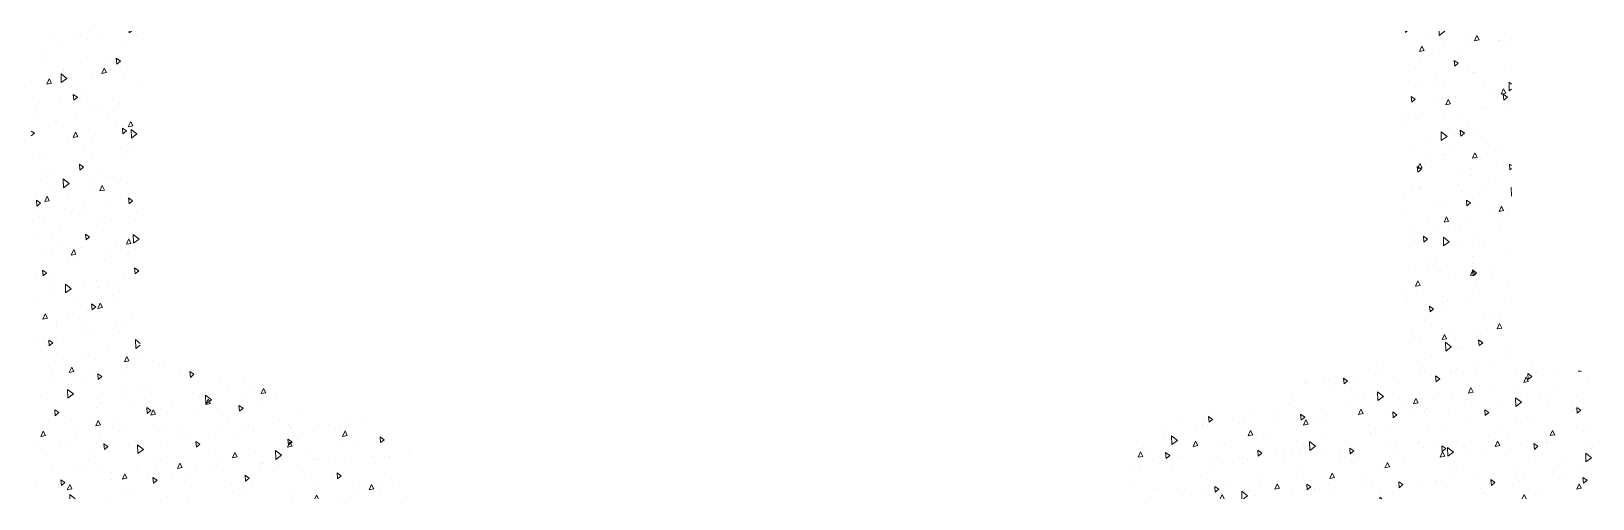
# Model space of a CAD drawing. Header units: inches. Extents: x -6800 to 96653, y -25814 to 17379.
# Drawn here: x 8007.4 to 8207.8, y -300.3 to -240.3 of the extents above; entities that cross this region are included whole.
import ezdxf

# ---------------------------------------------------------------- set-up
doc = ezdxf.new("R2010")
doc.units = ezdxf.units.IN
doc.header["$MEASUREMENT"] = 0
doc.layers.add('Hatch', color=161, linetype='Continuous', lineweight=5)

msp = doc.modelspace()

# ---------------------------------------------------------------- linework, layer by layer
at = {"layer": 'Hatch', "linetype": 'Continuous', "transparency": 33554579}
for p, q in [((8014.93, -240.38), (8014.93, -240.38)), ((8019.98, -240.54), (8019.97, -240.32)), ((8019.98, -240.54), (8020.27, -240.32)), ((8183.81, -240.47), (8183.79, -240.32)), ((8183.81, -240.47), (8183.99, -240.32)), ((8188.11, -240.86), (8188.1, -240.32)), ((8188.11, -240.86), (8188.84, -240.33)), ((8188.84, -240.33), (8188.82, -240.32)), ((8009.76, -240.61), (8009.76, -240.61)), ((8011.3, -241.66), (8011.3, -241.66)), ((8012.85, -240.89), (8012.85, -240.89)), ((8014.68, -241.34), (8014.68, -241.34)), ((8016.09, -241.27), (8016.09, -241.27)), ((8019.02, -242.26), (8019.02, -242.26)), ((8020.9, -240.87), (8020.9, -240.87)), ((8185.58, -242.91), (8185.89, -242.23)), ((8186.17, -242.8), (8185.89, -242.23)), ((8186.85, -241.4), (8186.85, -241.4)), ((8188.23, -240.77), (8188.23, -240.77)), ((8188.86, -242.15), (8188.86, -242.15)), ((8191.64, -241.01), (8191.64, -241.01)), ((8192.11, -242.01), (8192.11, -242.01)), ((8192.65, -241.54), (8192.96, -240.85)), ((8192.65, -241.54), (8193.24, -241.43)), ((8193.24, -241.43), (8192.96, -240.85)), ((8195.77, -241.48), (8195.77, -241.48)), ((8195.9, -241.52), (8195.9, -241.52)), ((8196.45, -240.61), (8196.45, -240.61)), ((8197.28, -241.79), (8197.28, -241.79)), ((8008.92, -244.5), (8008.92, -244.5)), ((8009.3, -242.93), (8009.3, -242.93)), ((8013.77, -244.3), (8013.77, -244.3)), ((8016.95, -243.78), (8016.95, -243.78)), ((8018.39, -244.54), (8018.32, -243.79)), ((8018.85, -244.15), (8018.32, -243.79)), ((8018.39, -244.54), (8018.85, -244.15)), ((8185.58, -242.91), (8186.17, -242.8)), ((8185.71, -243.71), (8185.71, -243.71)), ((8188.15, -243.17), (8188.15, -243.17)), ((8189.31, -244.04), (8189.31, -244.04)), ((8190.11, -244.81), (8190.04, -244.06)), ((8190.57, -244.43), (8190.04, -244.06)), ((8190.11, -244.81), (8190.57, -244.43)), ((8190.5, -243.21), (8190.5, -243.21)), ((8009.4, -247.12), (8009.7, -246.43)), ((8009.99, -247), (8009.7, -246.43)), ((8011.26, -246.91), (8011.24, -245.79)), ((8011.99, -246.38), (8011.24, -245.79)), ((8011.26, -246.91), (8011.99, -246.38)), ((8011.52, -245.21), (8011.52, -245.21)), ((8011.56, -245.37), (8011.56, -245.37)), ((8012.23, -246.31), (8012.23, -246.31)), ((8015.09, -245.88), (8015.09, -245.88)), ((8016.46, -245.75), (8016.77, -245.06)), ((8016.46, -245.75), (8017.05, -245.63)), ((8017.05, -245.63), (8016.77, -245.06)), ((8017.02, -245.92), (8017.02, -245.92)), ((8017.53, -245.34), (8017.53, -245.34)), ((8018.86, -244.89), (8018.86, -244.89)), ((8019.22, -246.22), (8019.22, -246.22)), ((8185.09, -244.97), (8185.09, -244.97)), ((8187.78, -246.05), (8187.78, -246.05)), ((8191.83, -245.1), (8191.83, -245.1)), ((8192.57, -245.66), (8192.57, -245.66)), ((8192.77, -245.65), (8192.77, -245.65)), ((8197.37, -245.26), (8197.37, -245.26)), ((8007.42, -246.71), (8007.42, -246.71)), ((8009.4, -247.12), (8009.99, -247)), ((8012.87, -249.17), (8012.81, -248.42)), ((8013.33, -248.78), (8012.81, -248.42)), ((8013.83, -247.81), (8013.83, -247.81)), ((8021.21, -247.26), (8021.21, -247.26)), ((8184.22, -246.79), (8184.22, -246.79)), ((8185.44, -246.98), (8185.44, -246.98)), ((8187.36, -247.41), (8187.36, -247.41)), ((8188.69, -246.84), (8188.69, -246.84)), ((8193.87, -246.62), (8193.87, -246.62)), ((8195.04, -248.09), (8195.04, -248.09)), ((8196.06, -248.39), (8196.36, -247.7)), ((8196.06, -248.39), (8196.65, -248.27)), ((8196.41, -249.15), (8196.34, -248.4)), ((8196.87, -248.76), (8196.34, -248.4)), ((8196.65, -248.27), (8196.36, -247.7)), ((8197.11, -247.98), (8197.08, -246.86)), ((8197.41, -247.12), (8197.08, -246.86)), ((8197.11, -247.98), (8197.41, -247.76)), ((8008.1, -250.05), (8008.1, -250.05)), ((8008.43, -249.49), (8008.43, -249.49)), ((8011.15, -249.49), (8011.15, -249.49)), ((8012.87, -249.17), (8013.33, -248.78)), ((8013.59, -248.95), (8013.59, -248.95)), ((8014.69, -248.95), (8014.69, -248.95)), ((8015.44, -249.72), (8015.44, -249.72)), ((8016.1, -250.25), (8016.1, -250.25)), ((8018.69, -249.58), (8018.69, -249.58)), ((8184.59, -249.44), (8184.53, -248.69)), ((8185.05, -249.05), (8184.53, -248.69)), ((8184.59, -249.44), (8185.05, -249.05)), ((8187.9, -248.71), (8187.9, -248.71)), ((8188.99, -249.76), (8189.29, -249.08)), ((8188.99, -249.76), (8189.58, -249.65)), ((8189.58, -249.65), (8189.29, -249.08)), ((8189.62, -249.85), (8189.62, -249.85)), ((8190.24, -248.69), (8190.24, -248.69)), ((8193.5, -250.31), (8193.5, -250.31)), ((8194.07, -250.09), (8194.07, -250.09)), ((8196.41, -249.15), (8196.87, -248.76)), ((8196.51, -249.55), (8196.51, -249.55)), ((8008.35, -251.36), (8008.35, -251.36)), ((8010.7, -251.93), (8010.7, -251.93)), ((8013.16, -250.96), (8013.16, -250.96)), ((8017.28, -250.88), (8017.28, -250.88)), ((8017.95, -250.57), (8017.95, -250.57)), ((8019.87, -252.59), (8020.18, -251.91)), ((8019.87, -252.59), (8020.46, -252.48)), ((8020.46, -252.48), (8020.18, -251.91)), ((8183.9, -251.1), (8183.9, -251.1)), ((8183.96, -252.33), (8183.96, -252.33)), ((8184.24, -251.44), (8184.24, -251.44)), ((8185.27, -251.67), (8185.27, -251.67)), ((8188.7, -250.7), (8188.7, -250.7)), ((8190.45, -251.45), (8190.45, -251.45)), ((8191.89, -252.29), (8191.89, -252.29)), ((8197.3, -250.53), (8197.3, -250.53)), ((8007.82, -253.41), (8007.41, -253.13)), ((8007.41, -253.75), (8007.82, -253.41)), ((8009.66, -252.57), (8009.66, -252.57)), ((8012.8, -253.97), (8013.11, -253.28)), ((8012.8, -253.97), (8013.39, -253.85)), ((8012.97, -254.37), (8012.97, -254.37)), ((8013.39, -253.85), (8013.11, -253.28)), ((8013.34, -254.49), (8013.34, -254.49)), ((8015.28, -254.41), (8015.28, -254.41)), ((8015.62, -253.6), (8015.62, -253.6)), ((8018.37, -252.69), (8018.37, -252.69)), ((8019.17, -253.5), (8019.11, -252.76)), ((8019.63, -253.12), (8019.11, -252.76)), ((8019.17, -253.5), (8019.63, -253.12)), ((8020.26, -254.03), (8020.23, -252.91)), ((8020.98, -253.5), (8020.23, -252.91)), ((8020.26, -254.03), (8020.98, -253.5)), ((8020.45, -254.19), (8020.45, -254.19)), ((8186.51, -253.88), (8186.51, -253.88)), ((8188.39, -254.36), (8188.37, -253.24)), ((8189.12, -253.83), (8188.37, -253.24)), ((8188.39, -254.36), (8189.12, -253.83)), ((8190.13, -253.7), (8190.13, -253.7)), ((8190.89, -253.78), (8190.83, -253.03)), ((8191.35, -253.39), (8190.83, -253.03)), ((8190.89, -253.78), (8191.35, -253.39)), ((8191.17, -253.34), (8191.17, -253.34)), ((8192.57, -253.16), (8192.57, -253.16)), ((8007.56, -256.14), (8007.56, -256.14)), ((8009.28, -256.01), (8009.28, -256.01)), ((8012.03, -254.56), (8012.03, -254.56)), ((8014.09, -255.61), (8014.09, -255.61)), ((8018.88, -255.22), (8018.88, -255.22)), ((8019.51, -255.87), (8019.51, -255.87)), ((8020.64, -255.13), (8020.64, -255.13)), ((8184.83, -255.75), (8184.83, -255.75)), ((8187.03, -256.28), (8187.03, -256.28)), ((8188.77, -256.32), (8188.77, -256.32)), ((8189.63, -255.35), (8189.63, -255.35)), ((8192.4, -256.61), (8192.7, -255.92)), ((8192.4, -256.61), (8192.99, -256.5)), ((8192.99, -256.5), (8192.7, -255.92)), ((8194.16, -254.73), (8194.16, -254.73)), ((8194.38, -255.96), (8194.38, -255.96)), ((8194.42, -254.96), (8194.42, -254.96)), ((8196.25, -255.09), (8196.25, -255.09)), ((8009.41, -258.11), (8009.41, -258.11)), ((8013.66, -258.13), (8013.59, -257.39)), ((8014.12, -257.75), (8013.59, -257.39)), ((8013.66, -258.13), (8014.12, -257.75)), ((8015.24, -256.81), (8015.24, -256.81)), ((8016.55, -258.25), (8016.55, -258.25)), ((8185.38, -258.41), (8185.31, -257.66)), ((8185.83, -258.02), (8185.31, -257.66)), ((8185.33, -257.98), (8185.63, -257.3)), ((8185.33, -257.98), (8185.92, -257.87)), ((8185.38, -258.41), (8185.83, -258.02)), ((8185.92, -257.87), (8185.63, -257.3)), ((8186.2, -257.32), (8186.2, -257.32)), ((8188.64, -256.78), (8188.64, -256.78)), ((8192.1, -257.99), (8192.1, -257.99)), ((8196.43, -257.17), (8196.43, -257.17)), ((8197.19, -258.11), (8197.13, -257.37)), ((8197.41, -257.56), (8197.13, -257.37)), ((8197.19, -258.11), (8197.41, -257.93)), ((8008.61, -259.39), (8008.61, -259.39)), ((8009.83, -258.58), (8009.83, -258.58)), ((8011.54, -260.41), (8011.52, -259.28)), ((8012.27, -259.88), (8011.52, -259.28)), ((8011.54, -260.41), (8012.27, -259.88)), ((8011.86, -259.25), (8011.86, -259.25)), ((8015.01, -260.25), (8015.01, -260.25)), ((8015.58, -259.48), (8015.58, -259.48)), ((8016.21, -260.82), (8016.52, -260.13)), ((8016.8, -260.7), (8016.52, -260.13)), ((8017.03, -259.02), (8017.03, -259.02)), ((8017.5, -259.25), (8017.5, -259.25)), ((8018.02, -258.94), (8018.02, -258.94)), ((8019.81, -259.87), (8019.81, -259.87)), ((8184.71, -260.39), (8184.71, -260.39)), ((8185.64, -260.45), (8185.64, -260.45)), ((8185.76, -260.4), (8185.76, -260.4)), ((8190.56, -259.99), (8190.56, -259.99)), ((8191.04, -258.76), (8191.04, -258.76)), ((8192.32, -258.7), (8192.32, -258.7)), ((8195.35, -259.61), (8195.35, -259.61)), ((8197.39, -261.48), (8197.36, -260.36)), ((8197.41, -260.39), (8197.36, -260.36)), ((8008.14, -262.76), (8008.08, -262.01)), ((8008.6, -262.38), (8008.08, -262.01)), ((8008.14, -262.76), (8008.6, -262.38)), ((8009.14, -262.19), (8009.45, -261.5)), ((8009.14, -262.19), (8009.73, -262.07)), ((8009.73, -262.07), (8009.45, -261.5)), ((8010.21, -260.66), (8010.21, -260.66)), ((8012.09, -261.02), (8012.09, -261.02)), ((8016.21, -260.82), (8016.8, -260.7)), ((8019.77, -261.69), (8019.77, -261.69)), ((8019.96, -262.47), (8019.89, -261.72)), ((8020.42, -262.08), (8019.89, -261.72)), ((8019.96, -262.47), (8020.42, -262.08)), ((8183.62, -261.11), (8183.62, -261.11)), ((8188.39, -262.32), (8188.39, -262.32)), ((8190.96, -260.79), (8190.96, -260.79)), ((8191.68, -262.74), (8191.61, -262)), ((8192.13, -262.36), (8191.61, -262)), ((8191.68, -262.74), (8192.13, -262.36)), ((8193.31, -261.2), (8193.31, -261.2)), ((8194.21, -260.65), (8194.21, -260.65)), ((8197.39, -261.48), (8197.41, -261.46)), ((8007.88, -263.69), (8007.88, -263.69)), ((8008.44, -264.08), (8008.44, -264.08)), ((8011.64, -263.1), (8011.64, -263.1)), ((8013.62, -263.85), (8013.62, -263.85)), ((8014.08, -262.56), (8014.08, -262.56)), ((8014.36, -263.46), (8014.36, -263.46)), ((8017.48, -262.9), (8017.48, -262.9)), ((8017.77, -264.49), (8017.77, -264.49)), ((8020.73, -264.52), (8020.73, -264.52)), ((8020.96, -263.53), (8020.96, -263.53)), ((8183.43, -263.43), (8183.43, -263.43)), ((8187.91, -262.89), (8187.91, -262.89)), ((8188.74, -264.83), (8189.04, -264.15)), ((8189.33, -264.72), (8189.04, -264.15)), ((8193.03, -262.64), (8193.03, -262.64)), ((8194.56, -263.69), (8194.56, -263.69)), ((8195.58, -263.64), (8195.58, -263.64)), ((8195.8, -263.46), (8196.11, -262.77)), ((8195.8, -263.46), (8196.39, -263.34)), ((8196.39, -263.34), (8196.11, -262.77)), ((8196.28, -264.26), (8196.28, -264.26)), ((8197, -263.15), (8197, -263.15)), ((8008.97, -265.04), (8008.97, -265.04)), ((8010.15, -266.17), (8010.15, -266.17)), ((8011.14, -265.31), (8011.14, -265.31)), ((8014.44, -267.1), (8014.38, -266.35)), ((8014.9, -266.71), (8014.38, -266.35)), ((8015.94, -264.9), (8015.94, -264.9)), ((8016.63, -265.9), (8016.63, -265.9)), ((8020.54, -267.53), (8020.51, -266.41)), ((8021.26, -267), (8020.51, -266.41)), ((8184.45, -265.93), (8184.45, -265.93)), ((8186.68, -265.05), (8186.68, -265.05)), ((8187.54, -265.62), (8187.54, -265.62)), ((8188.74, -264.83), (8189.33, -264.72)), ((8190.18, -265.33), (8190.18, -265.33)), ((8190.79, -265.48), (8190.79, -265.48)), ((8191.49, -264.64), (8191.49, -264.64)), ((8195.97, -265.25), (8195.97, -265.25)), ((8007.71, -266.72), (8007.71, -266.72)), ((8008.81, -268.34), (8008.81, -268.34)), ((8011.24, -267.48), (8011.24, -267.48)), ((8012.55, -269.04), (8012.86, -268.35)), ((8013.14, -268.92), (8012.86, -268.35)), ((8013.83, -268.1), (8013.83, -268.1)), ((8014.44, -267.1), (8014.9, -266.71)), ((8017.55, -268.36), (8017.55, -268.36)), ((8018.41, -267.55), (8018.41, -267.55)), ((8018.9, -268.34), (8018.9, -268.34)), ((8019.62, -267.66), (8019.92, -266.98)), ((8019.62, -267.66), (8020.21, -267.55)), ((8020.21, -267.55), (8019.92, -266.98)), ((8020.54, -267.53), (8021.26, -267)), ((8020.79, -268.22), (8020.79, -268.22)), ((8184.36, -268.08), (8184.36, -268.08)), ((8184.77, -267.09), (8184.77, -267.09)), ((8186.16, -267.37), (8186.09, -266.62)), ((8186.62, -266.99), (8186.09, -266.62)), ((8186.16, -267.37), (8186.62, -266.99)), ((8188.67, -267.86), (8188.65, -266.73)), ((8189.4, -267.33), (8188.65, -266.73)), ((8188.67, -267.86), (8189.4, -267.33)), ((8190.62, -267.31), (8190.62, -267.31)), ((8192.45, -267.77), (8192.45, -267.77)), ((8193.06, -266.77), (8193.06, -266.77)), ((8193.96, -267.29), (8193.96, -267.29)), ((8010.2, -268.68), (8010.2, -268.68)), ((8012.07, -269.96), (8012.07, -269.96)), ((8012.55, -269.04), (8013.14, -268.92)), ((8013.51, -269.92), (8013.51, -269.92)), ((8016.87, -269.55), (8016.87, -269.55)), ((8020, -269.48), (8020, -269.48)), ((8184.13, -270.45), (8184.13, -270.45)), ((8187.03, -269.53), (8187.03, -269.53)), ((8187.38, -270.31), (8187.38, -270.31)), ((8187.61, -269.7), (8187.61, -269.7)), ((8189.13, -270.38), (8189.13, -270.38)), ((8192.42, -269.29), (8192.42, -269.29)), ((8192.55, -270.09), (8192.55, -270.09)), ((8194.71, -270.21), (8194.71, -270.21)), ((8196.74, -268.7), (8196.74, -268.7)), ((8197.21, -268.91), (8197.21, -268.91)), ((8008.11, -271.61), (8008.11, -271.61)), ((8008.93, -271.73), (8008.86, -270.98)), ((8009.39, -271.34), (8008.86, -270.98)), ((8008.93, -271.73), (8009.39, -271.34)), ((8009.9, -271.72), (8009.9, -271.72)), ((8015.78, -272.36), (8015.78, -272.36)), ((8018.51, -272.55), (8018.51, -272.55)), ((8019.34, -272.2), (8019.34, -272.2)), ((8020.74, -271.44), (8020.68, -270.69)), ((8021.2, -271.05), (8020.68, -270.69)), ((8020.74, -271.44), (8021.2, -271.05)), ((8021.16, -270.78), (8021.16, -270.78)), ((8185.08, -273.05), (8185.38, -272.37)), ((8185.66, -272.94), (8185.38, -272.37)), ((8186.69, -270.92), (8186.69, -270.92)), ((8189.3, -271.97), (8189.3, -271.97)), ((8192.14, -271.68), (8192.45, -270.99)), ((8192.14, -271.68), (8192.73, -271.57)), ((8192.46, -271.71), (8192.39, -270.96)), ((8192.92, -271.32), (8192.39, -270.96)), ((8192.73, -271.57), (8192.45, -270.99)), ((8192.46, -271.71), (8192.92, -271.32)), ((8192.81, -272.31), (8192.81, -272.31)), ((8194.89, -271.94), (8194.89, -271.94)), ((8009.74, -272.99), (8009.74, -272.99)), ((8010.38, -274.05), (8010.38, -274.05)), ((8011.82, -273.91), (8011.8, -272.78)), ((8012.55, -273.38), (8011.8, -272.78)), ((8011.82, -273.91), (8012.55, -273.38)), ((8014.13, -273.19), (8014.13, -273.19)), ((8016.07, -273.09), (8016.07, -273.09)), ((8017.38, -273.05), (8017.38, -273.05)), ((8017.8, -274.2), (8017.8, -274.2)), ((8183.92, -273.55), (8183.92, -273.55)), ((8185.08, -273.05), (8185.66, -272.94)), ((8185.2, -274), (8185.2, -274)), ((8185.29, -272.73), (8185.29, -272.73)), ((8188.54, -274.35), (8188.54, -274.35)), ((8191.57, -274.41), (8191.57, -274.41)), ((8193.35, -273.94), (8193.35, -273.94)), ((8196.98, -272.65), (8196.98, -272.65)), ((8008.2, -274.99), (8008.2, -274.99)), ((8008.89, -277.26), (8009.19, -276.57)), ((8009.48, -277.14), (8009.19, -276.57)), ((8012.65, -276.49), (8012.65, -276.49)), ((8012.99, -274.61), (8012.99, -274.61)), ((8014.57, -276.17), (8014.57, -276.17)), ((8015.23, -276.06), (8015.16, -275.32)), ((8015.69, -275.68), (8015.16, -275.32)), ((8015.23, -276.06), (8015.69, -275.68)), ((8015.96, -275.89), (8016.26, -275.2)), ((8015.96, -275.89), (8016.55, -275.77)), ((8016.55, -275.77), (8016.26, -275.2)), ((8018.05, -274.8), (8018.05, -274.8)), ((8183.75, -274.73), (8183.75, -274.73)), ((8183.96, -275.14), (8183.96, -275.14)), ((8186.18, -275.99), (8186.18, -275.99)), ((8186.94, -276.34), (8186.88, -275.59)), ((8187.4, -275.95), (8186.88, -275.59)), ((8186.94, -276.34), (8187.4, -275.95)), ((8188.88, -275.93), (8188.88, -275.93)), ((8189.14, -274.92), (8189.14, -274.92)), ((8196.48, -274.6), (8196.48, -274.6)), ((8008.89, -277.26), (8009.48, -277.14)), ((8010.67, -277.64), (8010.67, -277.64)), ((8010.71, -278.03), (8010.71, -278.03)), ((8012.13, -276.71), (8012.13, -276.71)), ((8013.96, -277.88), (8013.96, -277.88)), ((8018.25, -278.09), (8018.25, -278.09)), ((8019.14, -277.66), (8019.14, -277.66)), ((8020.27, -276.85), (8020.27, -276.85)), ((8020.31, -277.24), (8020.31, -277.24)), ((8186.22, -277.38), (8186.22, -277.38)), ((8188.45, -278.43), (8188.45, -278.43)), ((8193.84, -276.85), (8193.84, -276.85)), ((8195.05, -277.3), (8195.05, -277.3)), ((8195.55, -278.53), (8195.86, -277.84)), ((8195.55, -278.53), (8196.14, -278.41)), ((8195.81, -276.59), (8195.81, -276.59)), ((8196.14, -278.41), (8195.86, -277.84)), ((8008.2, -280.32), (8008.2, -280.32)), ((8009.13, -279.64), (8009.13, -279.64)), ((8009.71, -280.69), (8009.65, -279.95)), ((8010.17, -280.31), (8009.65, -279.95)), ((8009.71, -280.69), (8010.17, -280.31)), ((8010.64, -279.78), (8010.64, -279.78)), ((8013.92, -279.26), (8013.92, -279.26)), ((8014.91, -278.93), (8014.91, -278.93)), ((8018.73, -278.85), (8018.73, -278.85)), ((8020.82, -281.03), (8020.79, -279.9)), ((8021.41, -280.39), (8020.79, -279.9)), ((8184.68, -279.38), (8184.68, -279.38)), ((8184.94, -279.54), (8184.94, -279.54)), ((8185.72, -279.75), (8185.72, -279.75)), ((8188.48, -279.9), (8188.79, -279.22)), ((8188.48, -279.9), (8189.07, -279.79)), ((8189.07, -279.79), (8188.79, -279.22)), ((8188.95, -281.35), (8188.92, -280.23)), ((8189.67, -280.82), (8188.92, -280.23)), ((8189.47, -279), (8189.47, -279)), ((8193.06, -279.43), (8193.06, -279.43)), ((8193.24, -280.67), (8193.18, -279.93)), ((8193.7, -280.29), (8193.18, -279.93)), ((8193.24, -280.67), (8193.7, -280.29)), ((8193.55, -280.37), (8193.55, -280.37)), ((8194.28, -278.59), (8194.28, -278.59)), ((8196.11, -279.29), (8196.11, -279.29)), ((8196.31, -279.29), (8196.31, -279.29)), ((8009.5, -280.69), (8009.5, -280.69)), ((8011.6, -282.29), (8011.6, -282.29)), ((8014.32, -281.71), (8014.32, -281.71)), ((8015.72, -282.49), (8015.72, -282.49)), ((8017.18, -281.37), (8017.18, -281.37)), ((8019.36, -282.73), (8019.67, -282.05)), ((8019.95, -282.62), (8019.67, -282.05)), ((8020.82, -281.03), (8021.41, -280.59)), ((8021.2, -281.5), (8021.2, -281.5)), ((8022.93, -282.54), (8022.93, -282.54)), ((8185.32, -282.56), (8185.32, -282.56)), ((8187.15, -282.03), (8187.15, -282.03)), ((8188.95, -281.36), (8189.67, -280.82)), ((8190.72, -280.87), (8190.72, -280.87)), ((8191.11, -280.92), (8191.11, -280.92)), ((8196.74, -281.24), (8196.74, -281.24)), ((8197.23, -282.3), (8197.23, -282.3)), ((8010.06, -284.29), (8010.06, -284.29)), ((8010.55, -282.72), (8010.55, -282.72)), ((8011.77, -283.13), (8011.77, -283.13)), ((8012.3, -284.11), (8012.6, -283.42)), ((8012.3, -284.11), (8012.89, -283.99)), ((8012.89, -283.99), (8012.6, -283.42)), ((8014.85, -283.9), (8014.85, -283.9)), ((8016.01, -285.03), (8015.95, -284.28)), ((8016.47, -284.64), (8015.95, -284.28)), ((8019.36, -282.73), (8019.95, -282.62)), ((8019.45, -283.81), (8019.45, -283.81)), ((8019.66, -283.5), (8019.66, -283.5)), ((8020.49, -283.08), (8020.49, -283.08)), ((8024.45, -283.11), (8024.45, -283.11)), ((8026.61, -284.47), (8026.61, -284.47)), ((8027.12, -284.56), (8027.12, -284.56)), ((8027.83, -284.74), (8027.76, -283.99)), ((8028.29, -284.35), (8027.76, -283.99)), ((8027.83, -284.74), (8028.29, -284.35)), ((8179.91, -284.32), (8179.91, -284.32)), ((8180.8, -284.43), (8180.8, -284.43)), ((8181.01, -283.16), (8181.01, -283.16)), ((8182.3, -284.58), (8182.3, -284.58)), ((8185.61, -284.03), (8185.61, -284.03)), ((8187.18, -284.53), (8187.18, -284.53)), ((8187.73, -285.3), (8187.66, -284.56)), ((8188.19, -284.92), (8187.66, -284.56)), ((8189.62, -283.99), (8189.62, -283.99)), ((8189.65, -284.26), (8189.65, -284.26)), ((8190.4, -283.64), (8190.4, -283.64)), ((8192.89, -284.12), (8192.89, -284.12)), ((8192.99, -283.31), (8192.99, -283.31)), ((8195.21, -283.24), (8195.21, -283.24)), ((8198.07, -283.89), (8198.07, -283.89)), ((8199.54, -285.01), (8199.48, -284.26)), ((8200, -284.63), (8199.48, -284.26)), ((8200, -282.85), (8200, -282.85)), ((8200.64, -284.17), (8200.64, -284.17)), ((8203.4, -283.68), (8203.4, -283.68)), ((8206.03, -284), (8206.1, -283.83)), ((8206.03, -284), (8206.4, -283.93)), ((8010.39, -285.32), (8010.39, -285.32)), ((8012.1, -287.4), (8012.08, -286.28)), ((8012.82, -286.87), (8012.08, -286.28)), ((8014.04, -285.57), (8014.04, -285.57)), ((8016.01, -285.03), (8016.47, -284.64)), ((8019, -286.16), (8019, -286.16)), ((8021.72, -286.25), (8021.72, -286.25)), ((8022.12, -286.15), (8022.12, -286.15)), ((8031.72, -285.36), (8031.72, -285.36)), ((8032.78, -285.84), (8032.78, -285.84)), ((8034.77, -285.42), (8034.77, -285.42)), ((8035.41, -286.31), (8035.41, -286.31)), ((8036.91, -286.83), (8037.21, -286.15)), ((8037.5, -286.72), (8037.21, -286.15)), ((8170.95, -285.39), (8170.95, -285.39)), ((8171.2, -285.22), (8171.2, -285.22)), ((8173.39, -284.84), (8173.39, -284.84)), ((8173.88, -284.95), (8173.88, -284.95)), ((8174.52, -285.91), (8174.52, -285.91)), ((8175.91, -285.59), (8175.85, -284.85)), ((8176.37, -285.21), (8175.85, -284.85)), ((8175.91, -285.59), (8176.37, -285.21)), ((8176.01, -284.82), (8176.01, -284.82)), ((8177.13, -284.81), (8177.13, -284.81)), ((8187.59, -285), (8187.59, -285)), ((8187.73, -285.3), (8188.19, -284.92)), ((8191.89, -286.75), (8192.19, -286.06)), ((8192.48, -286.64), (8192.19, -286.06)), ((8193.3, -285.92), (8193.3, -285.92)), ((8195.26, -285.75), (8195.26, -285.75)), ((8197.67, -285.89), (8197.67, -285.89)), ((8198.96, -285.38), (8199.26, -284.69)), ((8198.96, -285.38), (8199.55, -285.26)), ((8199.55, -285.26), (8199.26, -284.69)), ((8199.54, -285.01), (8200, -284.63)), ((8207.27, -285.1), (8207.27, -285.1)), ((8008.65, -287.16), (8008.65, -287.16)), ((8012.1, -287.4), (8012.82, -286.87)), ((8012.3, -287.32), (8012.3, -287.32)), ((8012.53, -286.93), (8012.53, -286.93)), ((8015.78, -288.55), (8015.78, -288.55)), ((8016.31, -288.01), (8016.31, -288.01)), ((8016.56, -286.7), (8016.56, -286.7)), ((8019.65, -287), (8019.65, -287)), ((8020.59, -288.15), (8020.59, -288.15)), ((8022.68, -288.08), (8022.68, -288.08)), ((8022.89, -286.86), (8022.89, -286.86)), ((8025.38, -287.76), (8025.38, -287.76)), ((8028.07, -286.63), (8028.07, -286.63)), ((8029.39, -287), (8029.39, -287)), ((8029.81, -288.15), (8029.79, -287.02)), ((8030.54, -287.62), (8029.79, -287.02)), ((8029.81, -288.15), (8030.54, -287.62)), ((8029.84, -288.21), (8030.14, -287.52)), ((8029.84, -288.21), (8030.43, -288.09)), ((8030.43, -288.09), (8030.14, -287.52)), ((8030.18, -287.36), (8030.18, -287.36)), ((8034.13, -289.08), (8034.06, -288.33)), ((8034.59, -288.69), (8034.06, -288.33)), ((8034.98, -286.97), (8034.98, -286.97)), ((8036.91, -286.83), (8037.5, -286.72)), ((8037.04, -287.86), (8037.04, -287.86)), ((8038.9, -287.23), (8038.9, -287.23)), ((8168.88, -288.25), (8168.88, -288.25)), ((8169.12, -287.6), (8169.12, -287.6)), ((8169.46, -288.46), (8169.46, -288.46)), ((8176.79, -288.35), (8176.79, -288.35)), ((8177.07, -286.77), (8177.07, -286.77)), ((8178.48, -287.46), (8178.48, -287.46)), ((8180.23, -287.73), (8180.21, -286.61)), ((8180.96, -287.2), (8180.21, -286.61)), ((8180.23, -287.73), (8180.96, -287.2)), ((8182.18, -286.76), (8182.18, -286.76)), ((8183.24, -288.15), (8183.24, -288.15)), ((8184.82, -288.12), (8185.13, -287.44)), ((8184.82, -288.12), (8185.41, -288.01)), ((8185.41, -288.01), (8185.13, -287.44)), ((8185.68, -287.61), (8185.68, -287.61)), ((8188.07, -286.67), (8188.07, -286.67)), ((8189.85, -287.44), (8189.85, -287.44)), ((8191.33, -288.29), (8191.33, -288.29)), ((8191.89, -286.75), (8192.48, -286.64)), ((8196.13, -287.89), (8196.13, -287.89)), ((8197.52, -288.19), (8197.52, -288.19)), ((8197.94, -288.48), (8197.92, -287.35)), ((8198.67, -287.94), (8197.92, -287.35)), ((8197.94, -288.48), (8198.67, -287.94)), ((8199.47, -287.29), (8199.47, -287.29)), ((8200.93, -287.5), (8200.93, -287.5)), ((8201.91, -286.75), (8201.91, -286.75)), ((8202, -288.4), (8202, -288.4)), ((8202.91, -286.61), (8202.91, -286.61)), ((8205.24, -288.26), (8205.24, -288.26)), ((8205.73, -287.1), (8205.73, -287.1)), ((8205.84, -289.35), (8205.78, -288.6)), ((8206.3, -288.96), (8205.78, -288.6)), ((8010.5, -289.66), (8010.43, -288.91)), ((8010.96, -289.27), (8010.43, -288.91)), ((8010.5, -289.66), (8010.96, -289.27)), ((8010.92, -289.6), (8010.92, -289.6)), ((8010.99, -288.94), (8010.99, -288.94)), ((8012.62, -290.31), (8012.62, -290.31)), ((8015.06, -289.77), (8015.06, -289.77)), ((8015.7, -290.96), (8016.01, -290.27)), ((8016.29, -290.84), (8016.01, -290.27)), ((8018.57, -290.45), (8018.57, -290.45)), ((8022.31, -289.37), (8022.25, -288.62)), ((8022.77, -288.98), (8022.25, -288.62)), ((8022.31, -289.37), (8022.77, -288.98)), ((8022.77, -289.58), (8023.08, -288.9)), ((8022.77, -289.58), (8023.36, -289.47)), ((8023.36, -289.47), (8023.08, -288.9)), ((8023.98, -288.69), (8023.98, -288.69)), ((8028.85, -289.46), (8028.85, -289.46)), ((8031.29, -288.92), (8031.29, -288.92)), ((8031.65, -289.44), (8031.65, -289.44)), ((8032.65, -290.01), (8032.65, -290.01)), ((8034.13, -289.08), (8034.59, -288.69)), ((8039.31, -290.3), (8039.31, -290.3)), ((8042.25, -289.22), (8042.25, -289.22)), ((8047.76, -290.46), (8047.76, -290.46)), ((8050.31, -290.43), (8050.31, -290.43)), ((8154.7, -290.47), (8154.7, -290.47)), ((8157.95, -290.33), (8157.95, -290.33)), ((8158.58, -290.51), (8158.52, -289.76)), ((8159.04, -290.13), (8158.52, -289.76)), ((8158.58, -290.51), (8159.04, -290.13)), ((8159.28, -289.04), (8159.28, -289.04)), ((8163.12, -290.1), (8163.12, -290.1)), ((8163.71, -289.36), (8163.71, -289.36)), ((8167.02, -289), (8167.02, -289)), ((8167.34, -290.26), (8167.34, -290.26)), ((8170.4, -290.22), (8170.33, -289.47)), ((8170.86, -289.84), (8170.33, -289.47)), ((8170.4, -290.22), (8170.86, -289.84)), ((8170.47, -289.78), (8170.47, -289.78)), ((8170.69, -290.87), (8170.99, -290.19)), ((8171.28, -290.76), (8170.99, -290.19)), ((8171.39, -290.04), (8171.39, -290.04)), ((8172.13, -289.87), (8172.13, -289.87)), ((8173.14, -290.39), (8173.14, -290.39)), ((8173.71, -289.64), (8173.71, -289.64)), ((8176.94, -289.47), (8176.94, -289.47)), ((8177.75, -289.5), (8178.06, -288.81)), ((8177.75, -289.5), (8178.34, -289.38)), ((8178.34, -289.38), (8178.06, -288.81)), ((8178.89, -289.41), (8178.89, -289.41)), ((8181.73, -289.08), (8181.73, -289.08)), ((8182.21, -289.93), (8182.15, -289.18)), ((8182.67, -289.54), (8182.15, -289.18)), ((8182.21, -289.93), (8182.67, -289.54)), ((8184.44, -289.2), (8184.44, -289.2)), ((8186.23, -289.09), (8186.23, -289.09)), ((8186.54, -288.68), (8186.54, -288.68)), ((8189.37, -289.53), (8189.37, -289.53)), ((8189.48, -288.95), (8189.48, -288.95)), ((8192.12, -289.88), (8192.12, -289.88)), ((8194.03, -289.64), (8193.96, -288.89)), ((8194.49, -289.25), (8193.96, -288.89)), ((8194.03, -289.64), (8194.49, -289.25)), ((8194.65, -288.72), (8194.65, -288.72)), ((8197.98, -290.37), (8197.98, -290.37)), ((8198.6, -290.53), (8198.6, -290.53)), ((8205.18, -289.05), (8205.18, -289.05)), ((8205.59, -288.68), (8205.59, -288.68)), ((8205.84, -289.35), (8206.3, -288.96)), ((8008.64, -292.33), (8008.94, -291.64)), ((8008.64, -292.33), (8009.23, -292.21)), ((8008.89, -292.15), (8008.89, -292.15)), ((8009.23, -292.21), (8008.94, -291.64)), ((8013.19, -292.04), (8013.19, -292.04)), ((8013.46, -291.58), (8013.46, -291.58)), ((8015.7, -290.96), (8016.29, -290.84)), ((8016.23, -291.83), (8016.23, -291.83)), ((8018.74, -291.7), (8018.74, -291.7)), ((8019.48, -291.69), (8019.48, -291.69)), ((8023.05, -290.79), (8023.05, -290.79)), ((8024.65, -291.46), (8024.65, -291.46)), ((8026.25, -291.13), (8026.25, -291.13)), ((8026.31, -292.41), (8026.31, -292.41)), ((8027.36, -292.53), (8027.36, -292.53)), ((8031.11, -292.01), (8031.11, -292.01)), ((8032, -291.14), (8032, -291.14)), ((8033.92, -291.88), (8033.92, -291.88)), ((8034.97, -290.84), (8034.97, -290.84)), ((8035.24, -291), (8035.24, -291)), ((8035.9, -291.62), (8035.9, -291.62)), ((8040.42, -290.78), (8040.42, -290.78)), ((8040.71, -291.22), (8040.71, -291.22)), ((8041.14, -292.22), (8041.14, -292.22)), ((8043.58, -291.68), (8043.58, -291.68)), ((8045.5, -290.83), (8045.5, -290.83)), ((8046.99, -290.97), (8046.99, -290.97)), ((8047.38, -292.31), (8047.69, -291.62)), ((8047.38, -292.31), (8047.97, -292.19)), ((8047.97, -292.19), (8047.69, -291.62)), ((8052.24, -293.12), (8052.18, -292.38)), ((8052.7, -292.74), (8052.18, -292.38)), ((8152.94, -291.45), (8152.94, -291.45)), ((8153.8, -293.36), (8153.78, -292.24)), ((8154.53, -292.83), (8153.78, -292.24)), ((8156.91, -291.24), (8156.91, -291.24)), ((8157.74, -291.05), (8157.74, -291.05)), ((8158.32, -290.94), (8158.32, -290.94)), ((8162.53, -290.66), (8162.53, -290.66)), ((8163.62, -292.25), (8163.92, -291.56)), ((8163.62, -292.25), (8164.21, -292.13)), ((8164.21, -292.13), (8163.92, -291.56)), ((8165.52, -292.07), (8165.52, -292.07)), ((8165.98, -291.8), (8165.98, -291.8)), ((8170.69, -290.87), (8171.28, -290.76)), ((8173.66, -292.48), (8173.66, -292.48)), ((8179.06, -290.79), (8179.06, -290.79)), ((8179.31, -291.76), (8179.31, -291.76)), ((8179.4, -292.11), (8179.4, -292.11)), ((8181.75, -291.22), (8181.75, -291.22)), ((8186.71, -291.64), (8186.71, -291.64)), ((8189, -291.32), (8189, -291.32)), ((8194.39, -292.32), (8194.39, -292.32)), ((8195.54, -290.91), (8195.54, -290.91)), ((8197.06, -292.54), (8197.06, -292.54)), ((8199.79, -290.63), (8199.79, -290.63)), ((8201.66, -292.29), (8201.66, -292.29)), ((8201.85, -292.15), (8201.85, -292.15)), ((8202.36, -292.22), (8202.67, -291.54)), ((8202.36, -292.22), (8202.95, -292.11)), ((8202.95, -292.11), (8202.67, -291.54)), ((8206.66, -291.75), (8206.66, -291.75)), ((8207.45, -291.49), (8207.45, -291.49)), ((8007.79, -293.73), (8007.79, -293.73)), ((8008.69, -293.93), (8008.69, -293.93)), ((8011.13, -293.39), (8011.13, -293.39)), ((8011.92, -293.59), (8011.92, -293.59)), ((8015.46, -294.48), (8015.46, -294.48)), ((8016.71, -293.2), (8016.71, -293.2)), ((8016.8, -294), (8016.73, -293.25)), ((8017.26, -293.61), (8016.73, -293.25)), ((8016.8, -294), (8017.26, -293.61)), ((8020.84, -292.89), (8020.84, -292.89)), ((8021.09, -294.52), (8021.07, -293.4)), ((8021.82, -293.99), (8021.07, -293.4)), ((8021.09, -294.52), (8021.82, -293.99)), ((8021.52, -292.8), (8021.52, -292.8)), ((8024.91, -293.07), (8024.91, -293.07)), ((8028.52, -293.57), (8028.52, -293.57)), ((8028.61, -293.71), (8028.55, -292.96)), ((8029.07, -293.32), (8028.55, -292.96)), ((8028.61, -293.71), (8029.07, -293.32)), ((8031.04, -294.46), (8031.04, -294.46)), ((8033.25, -295.06), (8033.55, -294.37)), ((8033.84, -294.94), (8033.55, -294.37)), ((8036.19, -294.32), (8036.19, -294.32)), ((8038.81, -295.27), (8038.78, -294.14)), ((8039.53, -294.74), (8038.78, -294.14)), ((8040.31, -293.68), (8040.62, -293)), ((8040.31, -293.68), (8040.9, -293.57)), ((8040.43, -293.42), (8040.36, -292.67)), ((8040.89, -293.03), (8040.36, -292.67)), ((8040.43, -293.42), (8040.89, -293.03)), ((8040.9, -293.57), (8040.62, -293)), ((8041.58, -292.74), (8041.58, -292.74)), ((8043.18, -293.87), (8043.18, -293.87)), ((8047.26, -293.61), (8047.26, -293.61)), ((8049.25, -293.41), (8049.25, -293.41)), ((8052.24, -293.12), (8052.7, -292.74)), ((8052.78, -293.08), (8052.78, -293.08)), ((8055.87, -294.44), (8055.87, -294.44)), ((8149.3, -292.93), (8149.3, -292.93)), ((8149.48, -294.99), (8149.79, -294.31)), ((8150.07, -294.88), (8149.79, -294.31)), ((8150.61, -294.48), (8150.61, -294.48)), ((8152.92, -292.63), (8152.92, -292.63)), ((8153.07, -295.14), (8153, -294.39)), ((8153.53, -294.75), (8153, -294.39)), ((8153.8, -293.36), (8154.53, -292.83)), ((8156.55, -293.62), (8156.86, -292.93)), ((8156.55, -293.62), (8157.14, -293.5)), ((8157.14, -293.5), (8156.86, -292.93)), ((8160.21, -293.69), (8160.21, -293.69)), ((8160.59, -293.38), (8160.59, -293.38)), ((8163.08, -292.62), (8163.08, -292.62)), ((8164.88, -294.85), (8164.82, -294.1)), ((8165.34, -294.46), (8164.82, -294.1)), ((8164.88, -294.85), (8165.34, -294.46)), ((8167.05, -294.61), (8167.05, -294.61)), ((8168.25, -294.24), (8168.25, -294.24)), ((8169.21, -294), (8169.21, -294)), ((8169.81, -292.9), (8169.81, -292.9)), ((8170.3, -294.47), (8170.3, -294.47)), ((8171.51, -294.11), (8171.49, -292.98)), ((8172.24, -293.58), (8171.49, -292.98)), ((8171.51, -294.11), (8172.24, -293.58)), ((8173.06, -294.52), (8173.06, -294.52)), ((8175.47, -294.24), (8175.47, -294.24)), ((8176.7, -294.56), (8176.63, -293.81)), ((8177.16, -294.17), (8176.63, -293.81)), ((8176.7, -294.56), (8177.16, -294.17)), ((8177.87, -294.12), (8177.87, -294.12)), ((8181.33, -293.23), (8181.33, -293.23)), ((8182.66, -293.73), (8182.66, -293.73)), ((8182.81, -293.92), (8182.81, -293.92)), ((8185.43, -293.15), (8185.43, -293.15)), ((8186.06, -293.78), (8186.06, -293.78)), ((8187.47, -293.33), (8187.47, -293.33)), ((8188.23, -294.97), (8188.53, -294.29)), ((8188.51, -294.27), (8188.45, -293.52)), ((8188.97, -293.88), (8188.45, -293.52)), ((8188.51, -294.27), (8188.97, -293.88)), ((8188.82, -294.86), (8188.53, -294.29)), ((8188.98, -294.08), (8188.98, -294.08)), ((8189.23, -294.85), (8189.2, -293.73)), ((8189.95, -294.32), (8189.2, -293.73)), ((8189.23, -294.85), (8189.95, -294.32)), ((8191.24, -293.56), (8191.24, -293.56)), ((8191.6, -294.52), (8191.6, -294.52)), ((8192.26, -292.94), (8192.26, -292.94)), ((8194.04, -293.98), (8194.04, -293.98)), ((8195.3, -293.6), (8195.6, -292.91)), ((8195.3, -293.6), (8195.89, -293.48)), ((8195.89, -293.48), (8195.6, -292.91)), ((8198.58, -293.24), (8198.58, -293.24)), ((8200.33, -293.98), (8200.26, -293.23)), ((8200.79, -293.59), (8200.26, -293.23)), ((8200.33, -293.98), (8200.79, -293.59)), ((8201.83, -293.09), (8201.83, -293.09)), ((8202.06, -293.07), (8202.06, -293.07)), ((8206.94, -295.6), (8206.92, -294.47)), ((8207.67, -295.07), (8206.92, -294.47)), ((8207, -292.87), (8207, -292.87)), ((8207.83, -293.67), (8207.83, -293.67)), ((8010.05, -296.16), (8010.05, -296.16)), ((8014.38, -296.23), (8014.38, -296.23)), ((8014.81, -295.31), (8014.81, -295.31)), ((8016.06, -296.52), (8016.06, -296.52)), ((8021.24, -296.3), (8021.24, -296.3)), ((8023.11, -295.33), (8023.11, -295.33)), ((8023.42, -296.15), (8023.42, -296.15)), ((8023.98, -295.44), (8023.98, -295.44)), ((8026.18, -296.43), (8026.48, -295.74)), ((8026.18, -296.43), (8026.77, -296.32)), ((8026.77, -296.32), (8026.48, -295.74)), ((8028.58, -295.98), (8028.58, -295.98)), ((8030.79, -296.01), (8030.79, -296.01)), ((8031.83, -295.83), (8031.83, -295.83)), ((8033.25, -295.06), (8033.84, -294.94)), ((8033.58, -294.65), (8033.58, -294.65)), ((8036.83, -296.27), (8036.83, -296.27)), ((8037, -295.61), (8037, -295.61)), ((8037.21, -295.83), (8037.21, -295.83)), ((8038.81, -295.27), (8039.53, -294.74)), ((8039.65, -295.29), (8039.65, -295.29)), ((8041.64, -295.87), (8041.64, -295.87)), ((8043.84, -295.18), (8043.84, -295.18)), ((8044.35, -295.29), (8044.35, -295.29)), ((8046.43, -295.48), (8046.43, -295.48)), ((8047.59, -295.15), (8047.59, -295.15)), ((8051.24, -295.08), (8051.24, -295.08)), ((8051.52, -295.85), (8051.52, -295.85)), ((8052.77, -294.92), (8052.77, -294.92)), ((8053.43, -294.98), (8053.43, -294.98)), ((8056.03, -294.69), (8056.03, -294.69)), ((8149.07, -296.48), (8149.07, -296.48)), ((8149.48, -294.99), (8150.07, -294.88)), ((8151.28, -295.3), (8151.28, -295.3)), ((8152.98, -294.86), (8152.98, -294.86)), ((8153.07, -295.14), (8153.53, -294.75)), ((8153.87, -296.1), (8153.87, -296.1)), ((8154.53, -295.16), (8154.53, -295.16)), ((8155.19, -295.07), (8155.19, -295.07)), ((8158.67, -295.7), (8158.67, -295.7)), ((8159.15, -296.23), (8159.15, -296.23)), ((8159.71, -294.93), (8159.71, -294.93)), ((8161.59, -295.69), (8161.59, -295.69)), ((8162.86, -295.82), (8162.86, -295.82)), ((8163.46, -295.31), (8163.46, -295.31)), ((8168.27, -294.91), (8168.27, -294.91)), ((8175.38, -295.38), (8175.38, -295.38)), ((8175.92, -294.92), (8175.92, -294.92)), ((8177.82, -294.84), (8177.82, -294.84)), ((8181.16, -296.35), (8181.47, -295.66)), ((8181.16, -296.35), (8181.75, -296.23)), ((8181.75, -296.23), (8181.47, -295.66)), ((8183.59, -295.67), (8183.59, -295.67)), ((8188.23, -294.97), (8188.82, -294.86)), ((8189.93, -295.97), (8189.93, -295.97)), ((8191.25, -296.52), (8191.25, -296.52)), ((8196.66, -294.76), (8196.66, -294.76)), ((8197.72, -295.91), (8197.72, -295.91)), ((8199.53, -295.18), (8199.53, -295.18)), ((8204.33, -295.51), (8204.33, -295.51)), ((8206.94, -295.6), (8207.67, -295.07)), ((8207.59, -296.4), (8207.59, -296.4)), ((8011.28, -298.62), (8011.22, -297.88)), ((8011.74, -298.24), (8011.22, -297.88)), ((8011.28, -298.62), (8011.74, -298.24)), ((8012.04, -299.18), (8012.35, -298.49)), ((8012.32, -298.6), (8012.32, -298.6)), ((8012.63, -299.06), (8012.35, -298.49)), ((8012.82, -296.66), (8012.82, -296.66)), ((8012.85, -298.24), (8012.85, -298.24)), ((8017.64, -297.85), (8017.64, -297.85)), ((8017.72, -296.92), (8017.72, -296.92)), ((8019.11, -297.8), (8019.42, -297.12)), ((8019.11, -297.8), (8019.7, -297.69)), ((8019.7, -297.69), (8019.42, -297.12)), ((8020.98, -296.69), (8020.98, -296.69)), ((8022.44, -297.45), (8022.44, -297.45)), ((8023.1, -298.33), (8023.03, -297.59)), ((8023.56, -297.95), (8023.03, -297.59)), ((8023.1, -298.33), (8023.56, -297.95)), ((8025.38, -297.77), (8025.38, -297.77)), ((8027.1, -298.07), (8027.1, -298.07)), ((8027.24, -297.06), (8027.24, -297.06)), ((8032.04, -296.66), (8032.04, -296.66)), ((8033.06, -298.45), (8033.06, -298.45)), ((8034.91, -298.04), (8034.85, -297.3)), ((8035.37, -297.66), (8034.85, -297.3)), ((8034.91, -298.04), (8035.37, -297.66)), ((8038.46, -296.76), (8038.46, -296.76)), ((8043.33, -297.22), (8043.33, -297.22)), ((8044.11, -298.51), (8044.11, -298.51)), ((8046.11, -297.62), (8046.11, -297.62)), ((8046.73, -297.75), (8046.66, -297.01)), ((8047.19, -297.37), (8046.66, -297.01)), ((8046.73, -297.75), (8047.19, -297.37)), ((8049.5, -298.6), (8049.5, -298.6)), ((8050.79, -299.16), (8051.09, -298.47)), ((8051.38, -299.04), (8051.09, -298.47)), ((8051.94, -298.05), (8051.94, -298.05)), ((8053.7, -297.72), (8053.7, -297.72)), ((8053.79, -298.29), (8053.79, -298.29)), ((8149.04, -298.47), (8149.04, -298.47)), ((8149.78, -296.84), (8149.78, -296.84)), ((8157.46, -297.51), (8157.46, -297.51)), ((8161.14, -298.34), (8161.14, -298.34)), ((8165.13, -298.26), (8165.13, -298.26)), ((8165.27, -297.62), (8165.27, -297.62)), ((8167.03, -299.09), (8167.33, -298.41)), ((8167.62, -298.98), (8167.33, -298.41)), ((8170.51, -296.68), (8170.51, -296.68)), ((8170.74, -297.55), (8170.74, -297.55)), ((8171.18, -299.19), (8171.12, -298.44)), ((8171.64, -298.8), (8171.12, -298.44)), ((8173.88, -298.45), (8173.88, -298.45)), ((8174.09, -297.72), (8174.4, -297.03)), ((8174.09, -297.72), (8174.68, -297.61)), ((8174.68, -297.61), (8174.4, -297.03)), ((8178.19, -297.36), (8178.19, -297.36)), ((8180.33, -296.76), (8180.33, -296.76)), ((8181.5, -296.76), (8181.5, -296.76)), ((8182.65, -298.61), (8182.65, -298.61)), ((8183, -298.9), (8182.93, -298.15)), ((8183.46, -298.51), (8182.93, -298.15)), ((8183, -298.9), (8183.46, -298.51)), ((8183.59, -298.38), (8183.59, -298.38)), ((8185.86, -298.11), (8185.86, -298.11)), ((8187.67, -298.14), (8187.67, -298.14)), ((8187.82, -298.39), (8187.82, -298.39)), ((8188.39, -297.98), (8188.39, -297.98)), ((8190.11, -297.6), (8190.11, -297.6)), ((8193.19, -297.59), (8193.19, -297.59)), ((8194.81, -298.61), (8194.75, -297.86)), ((8195.27, -298.22), (8194.75, -297.86)), ((8194.81, -298.61), (8195.27, -298.22)), ((8195.16, -298.07), (8195.16, -298.07)), ((8197.99, -297.19), (8197.99, -297.19)), ((8198.41, -297.93), (8198.41, -297.93)), ((8198.93, -297.2), (8198.93, -297.2)), ((8202.78, -296.8), (8202.78, -296.8)), ((8203.59, -297.7), (8203.59, -297.7)), ((8203.89, -297.28), (8203.89, -297.28)), ((8205.77, -299.07), (8206.08, -298.39)), ((8206.36, -298.96), (8206.08, -298.39)), ((8206.33, -296.74), (8206.33, -296.74)), ((8206.63, -298.32), (8206.56, -297.57)), ((8207.09, -297.93), (8206.56, -297.57)), ((8206.6, -297.95), (8206.6, -297.95)), ((8206.63, -298.32), (8207.09, -297.93)), ((8008.04, -298.64), (8008.04, -298.64)), ((8010.88, -298.93), (8010.88, -298.93)), ((8012.04, -299.18), (8012.63, -299.06)), ((8012.37, -300.32), (8012.35, -299.78)), ((8013.04, -300.32), (8012.35, -299.78)), ((8017.05, -300.3), (8017.05, -300.3)), ((8019.49, -299.76), (8019.49, -299.76)), ((8019.99, -299.36), (8019.99, -299.36)), ((8024.91, -300.09), (8024.91, -300.09)), ((8027.65, -300.21), (8027.65, -300.21)), ((8033.27, -299.45), (8033.27, -299.45)), ((8034.51, -299.3), (8034.51, -299.3)), ((8035.71, -298.91), (8035.71, -298.91)), ((8040.73, -299.2), (8040.73, -299.2)), ((8040.93, -300.12), (8040.93, -300.12)), ((8043.82, -300.32), (8044.03, -299.85)), ((8044.26, -300.32), (8044.03, -299.85)), ((8044.18, -299.98), (8044.18, -299.98)), ((8047.36, -300.13), (8047.36, -300.13)), ((8048.38, -300.06), (8048.38, -300.06)), ((8049.35, -299.75), (8049.35, -299.75)), ((8050.79, -299.16), (8051.38, -299.04)), ((8052.17, -299.73), (8052.17, -299.73)), ((8055.62, -299.98), (8055.62, -299.98)), ((8151.12, -299.99), (8151.12, -299.99)), ((8151.54, -299.13), (8151.54, -299.13)), ((8152.05, -299.28), (8152.05, -299.28)), ((8155.22, -299.85), (8155.22, -299.85)), ((8156.29, -299.76), (8156.29, -299.76)), ((8157.66, -299.31), (8157.66, -299.31)), ((8159.37, -299.48), (8159.3, -298.73)), ((8159.83, -299.09), (8159.3, -298.73)), ((8159.37, -299.48), (8159.83, -299.09)), ((8159.73, -299.95), (8159.73, -299.95)), ((8160.02, -300.32), (8160.26, -299.78)), ((8160.53, -300.32), (8160.26, -299.78)), ((8162.79, -300.32), (8162.77, -299.36)), ((8163.52, -299.95), (8162.77, -299.36)), ((8163.02, -300.32), (8163.52, -299.95)), ((8163.63, -299.44), (8163.63, -299.44)), ((8164.39, -299.96), (8164.39, -299.96)), ((8166.88, -299.3), (8166.88, -299.3)), ((8167.03, -299.09), (8167.62, -298.98)), ((8169.2, -299.55), (8169.2, -299.55)), ((8171.18, -299.19), (8171.64, -298.8)), ((8171.44, -298.99), (8171.44, -298.99)), ((8172.06, -299.08), (8172.06, -299.08)), ((8172.78, -299.12), (8172.78, -299.12)), ((8173.99, -299.17), (8173.99, -299.17)), ((8178.8, -298.77), (8178.8, -298.77)), ((8179.4, -298.76), (8179.4, -298.76)), ((8180.46, -299.8), (8180.46, -299.8)), ((8180.49, -300.32), (8180.49, -300.1)), ((8180.76, -300.32), (8180.49, -300.1)), ((8193.52, -298.96), (8193.52, -298.96)), ((8193.79, -299.52), (8193.79, -299.52)), ((8198.76, -300.32), (8199.01, -299.76)), ((8199.29, -300.32), (8199.01, -299.76)), ((8200.46, -299.83), (8200.46, -299.83)), ((8201.19, -299.64), (8201.19, -299.64)), ((8205.77, -299.07), (8206.36, -298.96))]:
    msp.add_line(p, q, dxfattribs=at)

doc.saveas('drawing.dxf')
